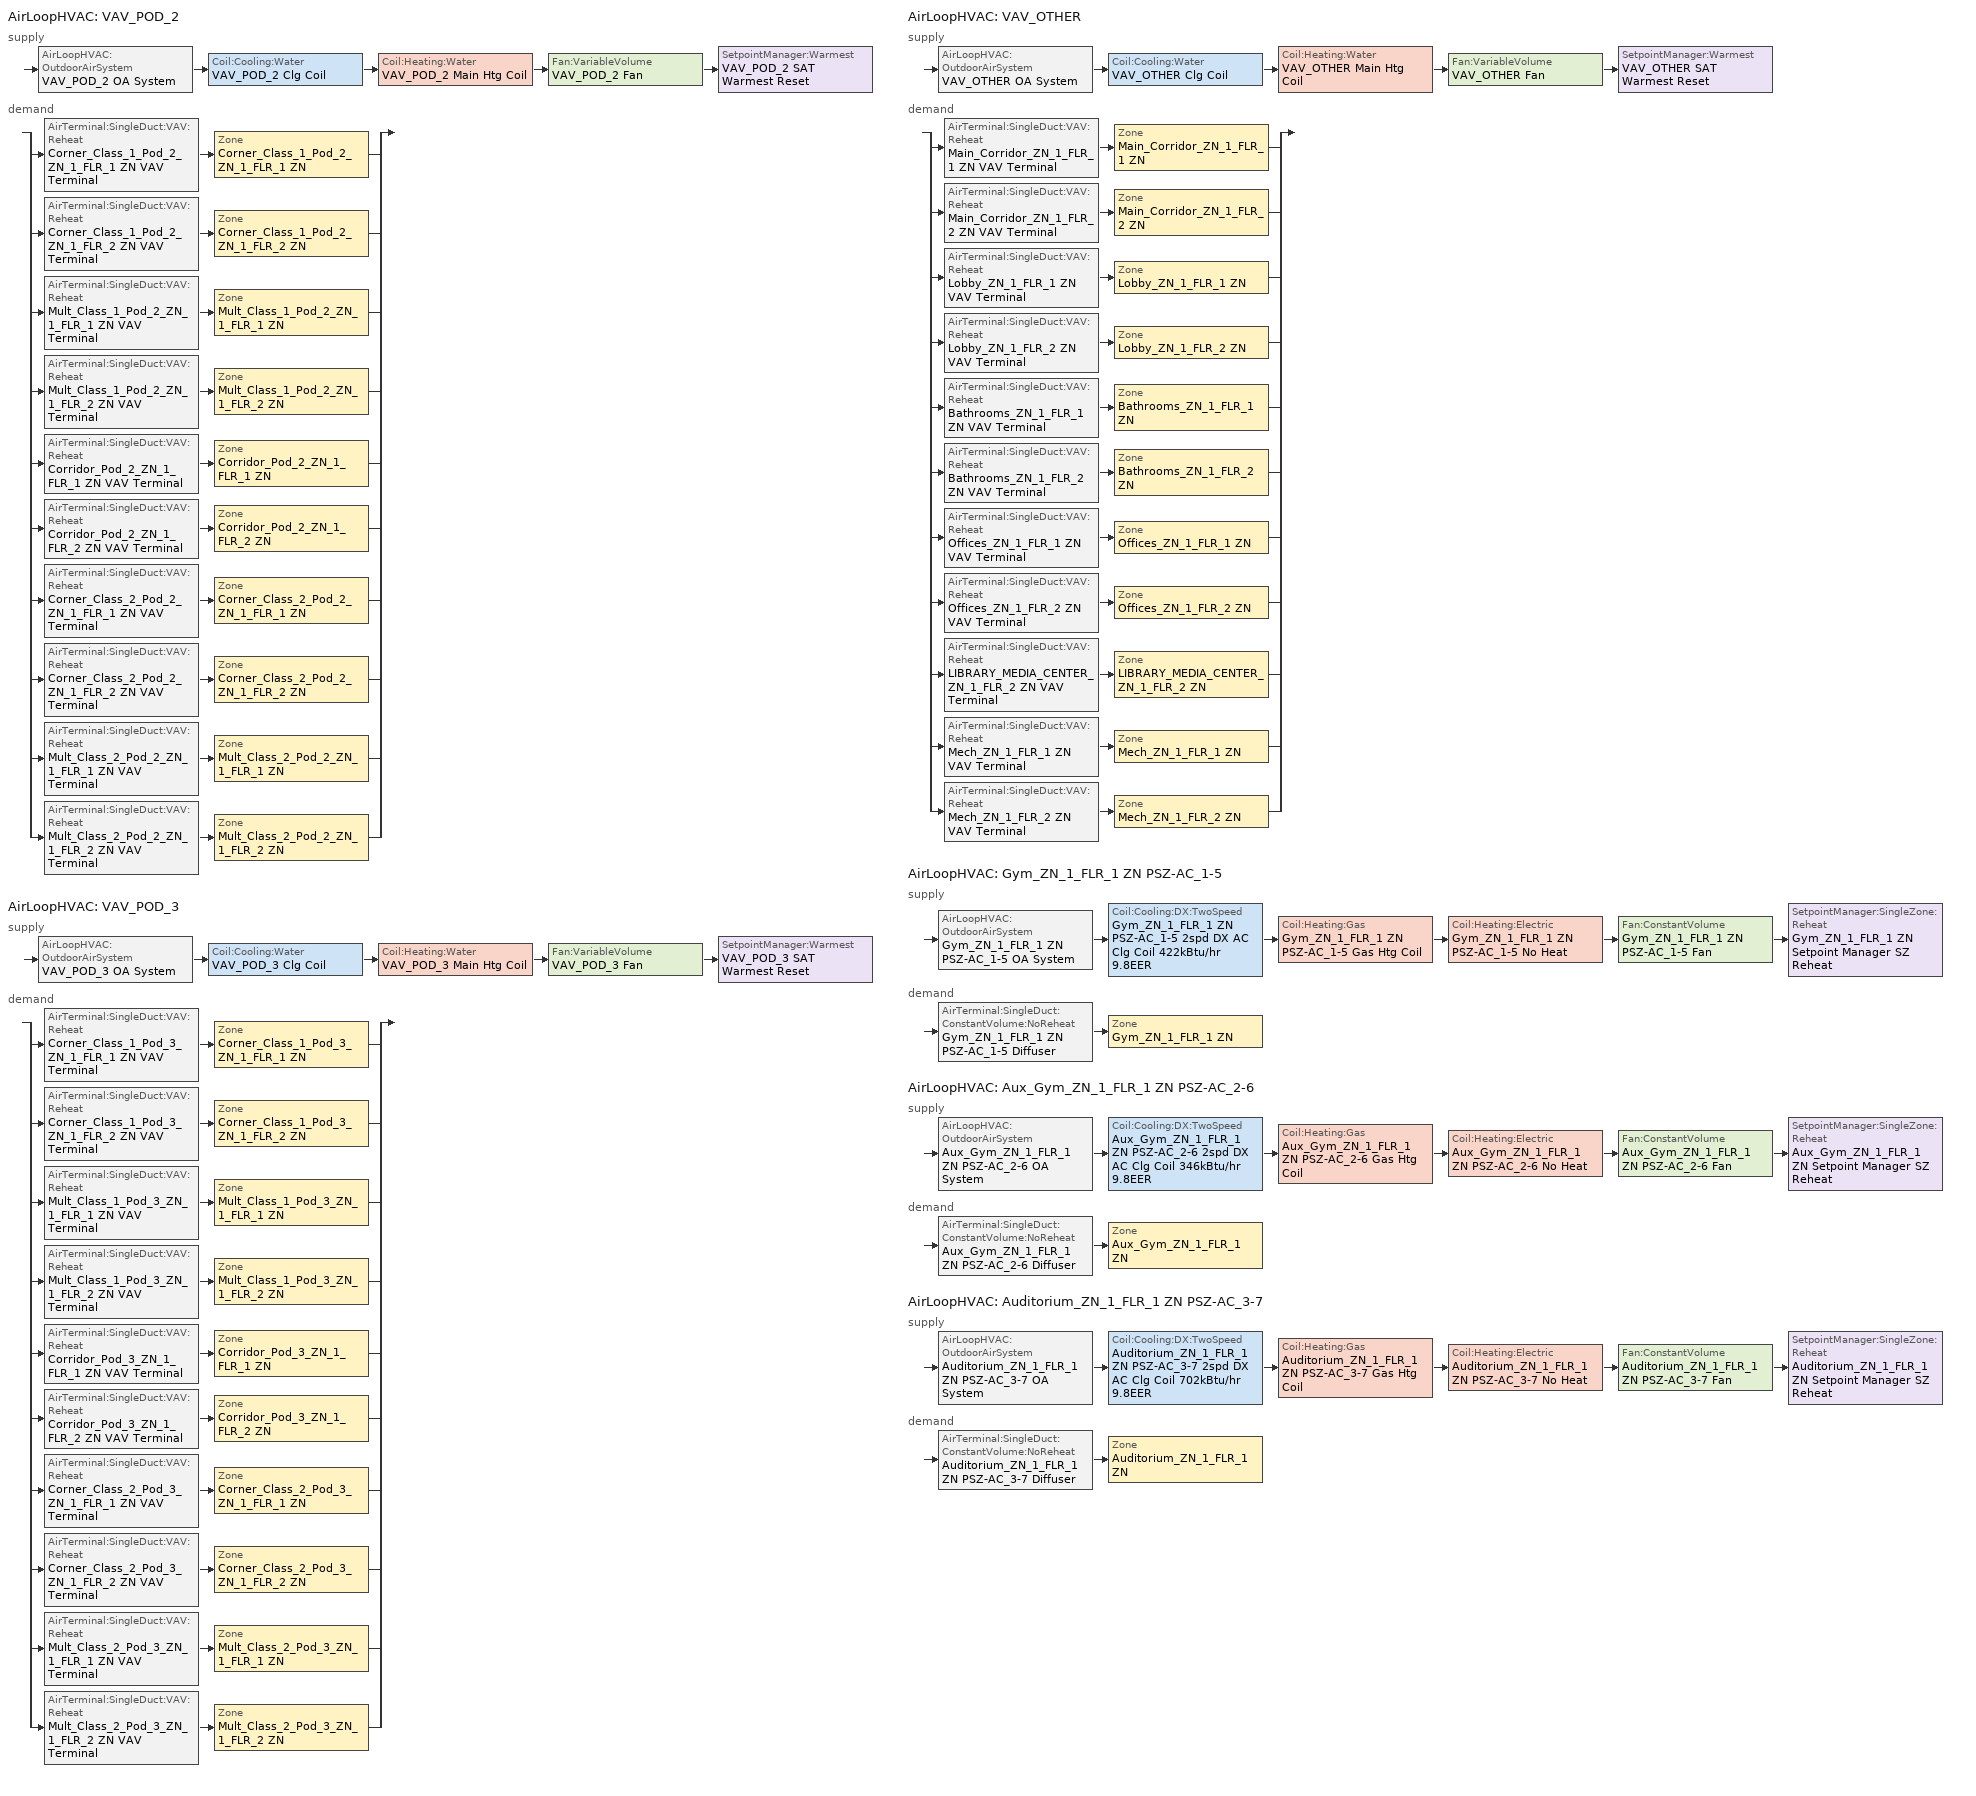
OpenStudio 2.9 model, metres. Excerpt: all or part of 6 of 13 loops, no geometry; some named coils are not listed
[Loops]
AirLoopHVAC 'VAV_POD_2'
 supply: AirLoopHVAC:OutdoorAirSystem 'VAV_POD_2 OA System' > Coil:Cooling:Water 'VAV_POD_2 Clg Coil' > Coil:Heating:Water 'VAV_POD_2 Main Htg Coil' > Fan:VariableVolume 'VAV_POD_2 Fan' > SetpointManager:Warmest 'VAV_POD_2 SAT Warmest Reset'
 demand: split
  | AirTerminal:SingleDuct:VAV:Reheat 'Corner_Class_1_Pod_2_ZN_1_FLR_1 ZN VAV Terminal' > Zone 'Corner_Class_1_Pod_2_ZN_1_FLR_1 ZN'
  | AirTerminal:SingleDuct:VAV:Reheat 'Corner_Class_1_Pod_2_ZN_1_FLR_2 ZN VAV Terminal' > Zone 'Corner_Class_1_Pod_2_ZN_1_FLR_2 ZN'
  | AirTerminal:SingleDuct:VAV:Reheat 'Mult_Class_1_Pod_2_ZN_1_FLR_1 ZN VAV Terminal' > Zone 'Mult_Class_1_Pod_2_ZN_1_FLR_1 ZN'
  | AirTerminal:SingleDuct:VAV:Reheat 'Mult_Class_1_Pod_2_ZN_1_FLR_2 ZN VAV Terminal' > Zone 'Mult_Class_1_Pod_2_ZN_1_FLR_2 ZN'
  | AirTerminal:SingleDuct:VAV:Reheat 'Corridor_Pod_2_ZN_1_FLR_1 ZN VAV Terminal' > Zone 'Corridor_Pod_2_ZN_1_FLR_1 ZN'
  | AirTerminal:SingleDuct:VAV:Reheat 'Corridor_Pod_2_ZN_1_FLR_2 ZN VAV Terminal' > Zone 'Corridor_Pod_2_ZN_1_FLR_2 ZN'
  | AirTerminal:SingleDuct:VAV:Reheat 'Corner_Class_2_Pod_2_ZN_1_FLR_1 ZN VAV Terminal' > Zone 'Corner_Class_2_Pod_2_ZN_1_FLR_1 ZN'
  | AirTerminal:SingleDuct:VAV:Reheat 'Corner_Class_2_Pod_2_ZN_1_FLR_2 ZN VAV Terminal' > Zone 'Corner_Class_2_Pod_2_ZN_1_FLR_2 ZN'
  | AirTerminal:SingleDuct:VAV:Reheat 'Mult_Class_2_Pod_2_ZN_1_FLR_1 ZN VAV Terminal' > Zone 'Mult_Class_2_Pod_2_ZN_1_FLR_1 ZN'
  | AirTerminal:SingleDuct:VAV:Reheat 'Mult_Class_2_Pod_2_ZN_1_FLR_2 ZN VAV Terminal' > Zone 'Mult_Class_2_Pod_2_ZN_1_FLR_2 ZN'
AirLoopHVAC 'VAV_POD_3'
 supply: AirLoopHVAC:OutdoorAirSystem 'VAV_POD_3 OA System' > Coil:Cooling:Water 'VAV_POD_3 Clg Coil' > Coil:Heating:Water 'VAV_POD_3 Main Htg Coil' > Fan:VariableVolume 'VAV_POD_3 Fan' > SetpointManager:Warmest 'VAV_POD_3 SAT Warmest Reset'
 demand: split
  | AirTerminal:SingleDuct:VAV:Reheat 'Corner_Class_1_Pod_3_ZN_1_FLR_1 ZN VAV Terminal' > Zone 'Corner_Class_1_Pod_3_ZN_1_FLR_1 ZN'
  | AirTerminal:SingleDuct:VAV:Reheat 'Corner_Class_1_Pod_3_ZN_1_FLR_2 ZN VAV Terminal' > Zone 'Corner_Class_1_Pod_3_ZN_1_FLR_2 ZN'
  | AirTerminal:SingleDuct:VAV:Reheat 'Mult_Class_1_Pod_3_ZN_1_FLR_1 ZN VAV Terminal' > Zone 'Mult_Class_1_Pod_3_ZN_1_FLR_1 ZN'
  | AirTerminal:SingleDuct:VAV:Reheat 'Mult_Class_1_Pod_3_ZN_1_FLR_2 ZN VAV Terminal' > Zone 'Mult_Class_1_Pod_3_ZN_1_FLR_2 ZN'
  | AirTerminal:SingleDuct:VAV:Reheat 'Corridor_Pod_3_ZN_1_FLR_1 ZN VAV Terminal' > Zone 'Corridor_Pod_3_ZN_1_FLR_1 ZN'
  | AirTerminal:SingleDuct:VAV:Reheat 'Corridor_Pod_3_ZN_1_FLR_2 ZN VAV Terminal' > Zone 'Corridor_Pod_3_ZN_1_FLR_2 ZN'
  | AirTerminal:SingleDuct:VAV:Reheat 'Corner_Class_2_Pod_3_ZN_1_FLR_1 ZN VAV Terminal' > Zone 'Corner_Class_2_Pod_3_ZN_1_FLR_1 ZN'
  | AirTerminal:SingleDuct:VAV:Reheat 'Corner_Class_2_Pod_3_ZN_1_FLR_2 ZN VAV Terminal' > Zone 'Corner_Class_2_Pod_3_ZN_1_FLR_2 ZN'
  | AirTerminal:SingleDuct:VAV:Reheat 'Mult_Class_2_Pod_3_ZN_1_FLR_1 ZN VAV Terminal' > Zone 'Mult_Class_2_Pod_3_ZN_1_FLR_1 ZN'
  | AirTerminal:SingleDuct:VAV:Reheat 'Mult_Class_2_Pod_3_ZN_1_FLR_2 ZN VAV Terminal' > Zone 'Mult_Class_2_Pod_3_ZN_1_FLR_2 ZN'
AirLoopHVAC 'VAV_OTHER'
 supply: AirLoopHVAC:OutdoorAirSystem 'VAV_OTHER OA System' > Coil:Cooling:Water 'VAV_OTHER Clg Coil' > Coil:Heating:Water 'VAV_OTHER Main Htg Coil' > Fan:VariableVolume 'VAV_OTHER Fan' > SetpointManager:Warmest 'VAV_OTHER SAT Warmest Reset'
 demand: split
  | AirTerminal:SingleDuct:VAV:Reheat 'Main_Corridor_ZN_1_FLR_1 ZN VAV Terminal' > Zone 'Main_Corridor_ZN_1_FLR_1 ZN'
  | AirTerminal:SingleDuct:VAV:Reheat 'Main_Corridor_ZN_1_FLR_2 ZN VAV Terminal' > Zone 'Main_Corridor_ZN_1_FLR_2 ZN'
  | AirTerminal:SingleDuct:VAV:Reheat 'Lobby_ZN_1_FLR_1 ZN VAV Terminal' > Zone 'Lobby_ZN_1_FLR_1 ZN'
  | AirTerminal:SingleDuct:VAV:Reheat 'Lobby_ZN_1_FLR_2 ZN VAV Terminal' > Zone 'Lobby_ZN_1_FLR_2 ZN'
  | AirTerminal:SingleDuct:VAV:Reheat 'Bathrooms_ZN_1_FLR_1 ZN VAV Terminal' > Zone 'Bathrooms_ZN_1_FLR_1 ZN'
  | AirTerminal:SingleDuct:VAV:Reheat 'Bathrooms_ZN_1_FLR_2 ZN VAV Terminal' > Zone 'Bathrooms_ZN_1_FLR_2 ZN'
  | AirTerminal:SingleDuct:VAV:Reheat 'Offices_ZN_1_FLR_1 ZN VAV Terminal' > Zone 'Offices_ZN_1_FLR_1 ZN'
  | AirTerminal:SingleDuct:VAV:Reheat 'Offices_ZN_1_FLR_2 ZN VAV Terminal' > Zone 'Offices_ZN_1_FLR_2 ZN'
  | AirTerminal:SingleDuct:VAV:Reheat 'LIBRARY_MEDIA_CENTER_ZN_1_FLR_2 ZN VAV Terminal' > Zone 'LIBRARY_MEDIA_CENTER_ZN_1_FLR_2 ZN'
  | AirTerminal:SingleDuct:VAV:Reheat 'Mech_ZN_1_FLR_1 ZN VAV Terminal' > Zone 'Mech_ZN_1_FLR_1 ZN'
  | AirTerminal:SingleDuct:VAV:Reheat 'Mech_ZN_1_FLR_2 ZN VAV Terminal' > Zone 'Mech_ZN_1_FLR_2 ZN'
AirLoopHVAC 'Gym_ZN_1_FLR_1 ZN PSZ-AC_1-5'
 supply: AirLoopHVAC:OutdoorAirSystem 'Gym_ZN_1_FLR_1 ZN PSZ-AC_1-5 OA System' > Coil:Cooling:DX:TwoSpeed 'Gym_ZN_1_FLR_1 ZN PSZ-AC_1-5 2spd DX AC Clg Coil 422kBtu/hr 9.8EER' > Coil:Heating:Gas 'Gym_ZN_1_FLR_1 ZN PSZ-AC_1-5 Gas Htg Coil' > Coil:Heating:Electric 'Gym_ZN_1_FLR_1 ZN PSZ-AC_1-5 No Heat' > Fan:ConstantVolume 'Gym_ZN_1_FLR_1 ZN PSZ-AC_1-5 Fan' > SetpointManager:SingleZone:Reheat 'Gym_ZN_1_FLR_1 ZN Setpoint Manager SZ Reheat'
 demand: AirTerminal:SingleDuct:ConstantVolume:NoReheat 'Gym_ZN_1_FLR_1 ZN PSZ-AC_1-5 Diffuser' > Zone 'Gym_ZN_1_FLR_1 ZN'
AirLoopHVAC 'Aux_Gym_ZN_1_FLR_1 ZN PSZ-AC_2-6'
 supply: AirLoopHVAC:OutdoorAirSystem 'Aux_Gym_ZN_1_FLR_1 ZN PSZ-AC_2-6 OA System' > Coil:Cooling:DX:TwoSpeed 'Aux_Gym_ZN_1_FLR_1 ZN PSZ-AC_2-6 2spd DX AC Clg Coil 346kBtu/hr 9.8EER' > Coil:Heating:Gas 'Aux_Gym_ZN_1_FLR_1 ZN PSZ-AC_2-6 Gas Htg Coil' > Coil:Heating:Electric 'Aux_Gym_ZN_1_FLR_1 ZN PSZ-AC_2-6 No Heat' > Fan:ConstantVolume 'Aux_Gym_ZN_1_FLR_1 ZN PSZ-AC_2-6 Fan' > SetpointManager:SingleZone:Reheat 'Aux_Gym_ZN_1_FLR_1 ZN Setpoint Manager SZ Reheat'
 demand: AirTerminal:SingleDuct:ConstantVolume:NoReheat 'Aux_Gym_ZN_1_FLR_1 ZN PSZ-AC_2-6 Diffuser' > Zone 'Aux_Gym_ZN_1_FLR_1 ZN'
AirLoopHVAC 'Auditorium_ZN_1_FLR_1 ZN PSZ-AC_3-7'
 supply: AirLoopHVAC:OutdoorAirSystem 'Auditorium_ZN_1_FLR_1 ZN PSZ-AC_3-7 OA System' > Coil:Cooling:DX:TwoSpeed 'Auditorium_ZN_1_FLR_1 ZN PSZ-AC_3-7 2spd DX AC Clg Coil 702kBtu/hr 9.8EER' > Coil:Heating:Gas 'Auditorium_ZN_1_FLR_1 ZN PSZ-AC_3-7 Gas Htg Coil' > Coil:Heating:Electric 'Auditorium_ZN_1_FLR_1 ZN PSZ-AC_3-7 No Heat' > Fan:ConstantVolume 'Auditorium_ZN_1_FLR_1 ZN PSZ-AC_3-7 Fan' > SetpointManager:SingleZone:Reheat 'Auditorium_ZN_1_FLR_1 ZN Setpoint Manager SZ Reheat'
 demand: AirTerminal:SingleDuct:ConstantVolume:NoReheat 'Auditorium_ZN_1_FLR_1 ZN PSZ-AC_3-7 Diffuser' > Zone 'Auditorium_ZN_1_FLR_1 ZN'
[Sizing:Zone] Zone Cooling Design Supply Air Temperature Input Method=SupplyAirTemperature; Zone Cooling Design Supply Air Temperature {C}=12.7778; Zone Cooling Design Supply Air Temperature Difference {deltaC}=11.11; Zone Heating Design Supply Air Temperature Input Method=SupplyAirTemperature; Zone Heating Design Supply Air Temperature Difference {deltaC}=11.11; Zone Cooling Design Supply Air Humidity Ratio {kg-H2O/kg-air}=0.0085; Zone Heating Design Supply Air Humidity Ratio {kg-H2O/kg-air}=0.008; Cooling Design Air Flow Method=DesignDay; Heating Design Air Flow Method=DesignDay; Account for Dedicated Outdoor Air System=No; Dedicated Outdoor Air System Control Strategy=NeutralSupplyAir; Dedicated Outdoor Air Low Setpoint Temperature for Design {C}=autosize; Dedicated Outdoor Air High Setpoint Temperature for Design {C}=autosize
Name | Zone Heating Design Supply Air Temperature {C}
Auditorium_ZN_1_FLR_1 ZN; Aux_Gym_ZN_1_FLR_1 ZN; Gym_ZN_1_FLR_1 ZN | 50
Bathrooms_ZN_1_FLR_1 ZN; Bathrooms_ZN_1_FLR_2 ZN; Corner_Class_1_Pod_2_ZN_1_FLR_1 ZN; Corner_Class_1_Pod_2_ZN_1_FLR_2 ZN; Corner_Class_1_Pod_3_ZN_1_FLR_1 ZN; Corner_Class_1_Pod_3_ZN_1_FLR_2 ZN; Corner_Class_2_Pod_2_ZN_1_FLR_1 ZN; Corner_Class_2_Pod_2_ZN_1_FLR_2 ZN; Corner_Class_2_Pod_3_ZN_1_FLR_1 ZN; Corner_Class_2_Pod_3_ZN_1_FLR_2 ZN; Corridor_Pod_2_ZN_1_FLR_1 ZN; Corridor_Pod_2_ZN_1_FLR_2 ZN; Corridor_Pod_3_ZN_1_FLR_1 ZN; Corridor_Pod_3_ZN_1_FLR_2 ZN; LIBRARY_MEDIA_CENTER_ZN_1_FLR_2 ZN; Lobby_ZN_1_FLR_1 ZN; Lobby_ZN_1_FLR_2 ZN; Main_Corridor_ZN_1_FLR_1 ZN; Main_Corridor_ZN_1_FLR_2 ZN; Mech_ZN_1_FLR_2 ZN; Mult_Class_1_Pod_2_ZN_1_FLR_1 ZN; Mult_Class_1_Pod_2_ZN_1_FLR_2 ZN; Mult_Class_1_Pod_3_ZN_1_FLR_1 ZN; Mult_Class_1_Pod_3_ZN_1_FLR_2 ZN; Mult_Class_2_Pod_2_ZN_1_FLR_1 ZN; Mult_Class_2_Pod_2_ZN_1_FLR_2 ZN; Mult_Class_2_Pod_3_ZN_1_FLR_1 ZN; Mult_Class_2_Pod_3_ZN_1_FLR_2 ZN; Offices_ZN_1_FLR_1 ZN; Offices_ZN_1_FLR_2 ZN | 40
[Zone equipment]
Auditorium_ZN_1_FLR_1 ZN: Auditorium_ZN_1_FLR_1 ZN PSZ-AC_3-7 Diffuser
Aux_Gym_ZN_1_FLR_1 ZN: Aux_Gym_ZN_1_FLR_1 ZN PSZ-AC_2-6 Diffuser
Bathrooms_ZN_1_FLR_1 ZN: Bathrooms_ZN_1_FLR_1 ZN VAV Terminal, Bathrooms_ZN_1_FLR_1 ZN Exhaust Fan
Bathrooms_ZN_1_FLR_2 ZN: Bathrooms_ZN_1_FLR_2 ZN VAV Terminal, Bathrooms_ZN_1_FLR_2 ZN Exhaust Fan
Corner_Class_1_Pod_2_ZN_1_FLR_1 ZN: Corner_Class_1_Pod_2_ZN_1_FLR_1 ZN VAV Terminal
Corner_Class_1_Pod_2_ZN_1_FLR_2 ZN: Corner_Class_1_Pod_2_ZN_1_FLR_2 ZN VAV Terminal
Corner_Class_1_Pod_3_ZN_1_FLR_1 ZN: Corner_Class_1_Pod_3_ZN_1_FLR_1 ZN VAV Terminal
Corner_Class_1_Pod_3_ZN_1_FLR_2 ZN: Corner_Class_1_Pod_3_ZN_1_FLR_2 ZN VAV Terminal
Corner_Class_2_Pod_2_ZN_1_FLR_1 ZN: Corner_Class_2_Pod_2_ZN_1_FLR_1 ZN VAV Terminal
Corner_Class_2_Pod_2_ZN_1_FLR_2 ZN: Corner_Class_2_Pod_2_ZN_1_FLR_2 ZN VAV Terminal
Corner_Class_2_Pod_3_ZN_1_FLR_1 ZN: Corner_Class_2_Pod_3_ZN_1_FLR_1 ZN VAV Terminal
Corner_Class_2_Pod_3_ZN_1_FLR_2 ZN: Corner_Class_2_Pod_3_ZN_1_FLR_2 ZN VAV Terminal
Corridor_Pod_2_ZN_1_FLR_1 ZN: Corridor_Pod_2_ZN_1_FLR_1 ZN VAV Terminal
Corridor_Pod_2_ZN_1_FLR_2 ZN: Corridor_Pod_2_ZN_1_FLR_2 ZN VAV Terminal
Corridor_Pod_3_ZN_1_FLR_1 ZN: Corridor_Pod_3_ZN_1_FLR_1 ZN VAV Terminal
Corridor_Pod_3_ZN_1_FLR_2 ZN: Corridor_Pod_3_ZN_1_FLR_2 ZN VAV Terminal
Gym_ZN_1_FLR_1 ZN: Gym_ZN_1_FLR_1 ZN PSZ-AC_1-5 Diffuser
LIBRARY_MEDIA_CENTER_ZN_1_FLR_2 ZN: LIBRARY_MEDIA_CENTER_ZN_1_FLR_2 ZN VAV Terminal
Lobby_ZN_1_FLR_1 ZN: Lobby_ZN_1_FLR_1 ZN VAV Terminal
Lobby_ZN_1_FLR_2 ZN: Lobby_ZN_1_FLR_2 ZN VAV Terminal
Main_Corridor_ZN_1_FLR_1 ZN: Main_Corridor_ZN_1_FLR_1 ZN VAV Terminal
Main_Corridor_ZN_1_FLR_2 ZN: Main_Corridor_ZN_1_FLR_2 ZN VAV Terminal
Mech_ZN_1_FLR_1 ZN: Mech_ZN_1_FLR_1 ZN VAV Terminal
Mech_ZN_1_FLR_2 ZN: Mech_ZN_1_FLR_2 ZN VAV Terminal
Mult_Class_1_Pod_2_ZN_1_FLR_1 ZN: Mult_Class_1_Pod_2_ZN_1_FLR_1 ZN VAV Terminal
Mult_Class_1_Pod_2_ZN_1_FLR_2 ZN: Mult_Class_1_Pod_2_ZN_1_FLR_2 ZN VAV Terminal
Mult_Class_1_Pod_3_ZN_1_FLR_1 ZN: Mult_Class_1_Pod_3_ZN_1_FLR_1 ZN VAV Terminal
Mult_Class_1_Pod_3_ZN_1_FLR_2 ZN: Mult_Class_1_Pod_3_ZN_1_FLR_2 ZN VAV Terminal
Mult_Class_2_Pod_2_ZN_1_FLR_1 ZN: Mult_Class_2_Pod_2_ZN_1_FLR_1 ZN VAV Terminal
Mult_Class_2_Pod_2_ZN_1_FLR_2 ZN: Mult_Class_2_Pod_2_ZN_1_FLR_2 ZN VAV Terminal
Mult_Class_2_Pod_3_ZN_1_FLR_1 ZN: Mult_Class_2_Pod_3_ZN_1_FLR_1 ZN VAV Terminal
Mult_Class_2_Pod_3_ZN_1_FLR_2 ZN: Mult_Class_2_Pod_3_ZN_1_FLR_2 ZN VAV Terminal
Offices_ZN_1_FLR_1 ZN: Offices_ZN_1_FLR_1 ZN VAV Terminal
Offices_ZN_1_FLR_2 ZN: Offices_ZN_1_FLR_2 ZN VAV Terminal
[AirLoopHVAC] Availability Schedule=SchoolSecondary HVACOperationSchd; Design Supply Air Flow Rate {m3/s}=AutoSize
VAV_POD_2; VAV_POD_3; VAV_OTHER; Gym_ZN_1_FLR_1 ZN PSZ-AC_1-5; Aux_Gym_ZN_1_FLR_1 ZN PSZ-AC_2-6; Auditorium_ZN_1_FLR_1 ZN PSZ-AC_3-7
[Sizing:System] Type of Load to Size On=Sensible; Preheat Design Temperature {C}=7.22222; Preheat Design Humidity Ratio {kg-H2O/kg-Air}=0.008; Precool Design Temperature {C}=12.7778; Precool Design Humidity Ratio {kg-H2O/kg-Air}=0.008; Central Cooling Design Supply Air Temperature {C}=12.7778; Sizing Option=Coincident; 100% Outdoor Air in Cooling=No; 100% Outdoor Air in Heating=No; Central Cooling Design Supply Air Humidity Ratio {kg-H2O/kg-Air}=0.0085; Central Heating Design Supply Air Humidity Ratio {kg-H2O/kg-Air}=0.008; Cooling Design Air Flow Method=DesignDay; Cooling Design Air Flow Rate {m3/s}=0; Heating Design Air Flow Method=DesignDay; Heating Design Air Flow Rate {m3/s}=0; System Outdoor Air Method=ZoneSum; Zone Maximum Outdoor Air Fraction=1; Cooling Supply Air Flow Rate Per Floor Area {m3/s-m2}=0.00996765; Cooling Fraction of Autosized Cooling Supply Air Flow Rate=1; Cooling Supply Air Flow Rate Per Unit Cooling Capacity {m3/s-W}=3.94755e-05; Heating Supply Air Flow Rate Per Floor Area {m3/s-m2}=0.00996765; Heating Fraction of Autosized Heating Supply Air Flow Rate=1; Heating Fraction of Autosized Cooling Supply Air Flow Rate=1; Heating Supply Air Flow Rate Per Unit Heating Capacity {m3/s-W}=3.15882e-05; Cooling Design Capacity Method=CoolingDesignCapacity; Cooling Design Capacity {W}=autosize; Cooling Design Capacity Per Floor Area {W/m2}=234.7; Fraction of Autosized Cooling Design Capacity=1; Heating Design Capacity Method=HeatingDesignCapacity; Heating Design Capacity {W}=autosize; Heating Design Capacity Per Floor Area {W/m2}=157; Fraction of Autosized Heating Design Capacity=1; Central Cooling Capacity Control Method=OnOff
Name | Design Outdoor Air Flow Rate {m3/s} | Central Heating Maximum System Air Flow Ratio | Central Heating Design Supply Air Temperature {C}
VAV_POD_2; VAV_POD_3 | 9.493504 | 0.3 | 12.7778
VAV_OTHER | 4.61027 | 0.3 | 12.7778
Gym_ZN_1_FLR_1 ZN PSZ-AC_1-5; Aux_Gym_ZN_1_FLR_1 ZN PSZ-AC_2-6; Auditorium_ZN_1_FLR_1 ZN PSZ-AC_3-7 | Autosize | 1 | 50
[Fan:VariableVolume] Availability Schedule=Always On Discrete; Fan Total Efficiency=0.61165; Pressure Rise {Pa}=1389.92; Maximum Flow Rate {m3/s}=Autosize; Fan Power Minimum Flow Rate Input Method=Fraction; Fan Power Minimum Flow Fraction=0.25; Fan Power Minimum Air Flow Rate {m3/s}=0; Motor Efficiency=0.941; Motor In Airstream Fraction=1; Fan Power Coefficient 1=0.04076; Fan Power Coefficient 2=0.0881; Fan Power Coefficient 3=-0.0729; Fan Power Coefficient 4=0.9437; Fan Power Coefficient 5=0
VAV_POD_2 Fan; VAV_POD_3 Fan; VAV_OTHER Fan
[Controller:OutdoorAir] Maximum Outdoor Air Flow Rate {m3/s}=Autosize; Economizer Control Type=DifferentialDryBulb; Economizer Control Action Type=ModulateFlow; Lockout Type=NoLockout; Minimum Limit Type=FixedMinimum; Minimum Outdoor Air Schedule=SchoolSecondary MinOA_MotorizedDamper_Sched; High Humidity Control=No; Heat Recovery Bypass Control Type=BypassWhenWithinEconomizerLimits
Name | Minimum Outdoor Air Flow Rate {m3/s} | Controller Mechanical Ventilation
VAV_POD_2 OA Controller | 0 | VAV_POD_2 Vent Controller
VAV_POD_3 OA Controller | 0 | VAV_POD_3 Vent Controller
VAV_OTHER OA Controller | 0 | VAV_OTHER Vent Controller
Gym_ZN_1_FLR_1 ZN PSZ-AC_1-5 OA System Controller | autosize | Controller Mechanical Ventilation 1
Aux_Gym_ZN_1_FLR_1 ZN PSZ-AC_2-6 OA System Controller | autosize | Controller Mechanical Ventilation 2
Auditorium_ZN_1_FLR_1 ZN PSZ-AC_3-7 OA System Controller | 0 | Controller Mechanical Ventilation 3
[Controller:MechanicalVentilation] Availability Schedule=Always On Discrete
Name | System Outdoor Air Method | Demand Controlled Ventilation
VAV_POD_2 Vent Controller; VAV_POD_3 Vent Controller; VAV_OTHER Vent Controller | VentilationRateProcedure
Controller Mechanical Ventilation 1; Controller Mechanical Ventilation 2 | ZoneSum
Controller Mechanical Ventilation 3 | ZoneSum | Yes
[AirLoopHVAC:OutdoorAirSystem]
Name | Controller
VAV_POD_2 OA System | VAV_POD_2 OA Controller
VAV_POD_3 OA System | VAV_POD_3 OA Controller
VAV_OTHER OA System | VAV_OTHER OA Controller
Gym_ZN_1_FLR_1 ZN PSZ-AC_1-5 OA System | Gym_ZN_1_FLR_1 ZN PSZ-AC_1-5 OA System Controller
Aux_Gym_ZN_1_FLR_1 ZN PSZ-AC_2-6 OA System | Aux_Gym_ZN_1_FLR_1 ZN PSZ-AC_2-6 OA System Controller
Auditorium_ZN_1_FLR_1 ZN PSZ-AC_3-7 OA System | Auditorium_ZN_1_FLR_1 ZN PSZ-AC_3-7 OA System Controller
[AirTerminal:SingleDuct:VAV:Reheat] Availability Schedule=Always On Discrete; Maximum Air Flow Rate {m3/s}=AutoSize; Zone Minimum Air Flow Input Method=Constant; Fixed Minimum Air Flow Rate {m3/s}=0; Maximum Hot Water or Steam Flow Rate {m3/s}=AutoSize; Minimum Hot Water or Steam Flow Rate {m3/s}=0; Convergence Tolerance=0.001; Damper Heating Action=ReverseWithLimits; Maximum Flow per Zone Floor Area During Reheat {m3/s-m2}=AutoSize; Maximum Flow Fraction During Reheat=0.5; Maximum Reheat Air Temperature {C}=40; Control For Outdoor Air=No
Name | Constant Minimum Air Flow Fraction | Reheat Coil
Corner_Class_1_Pod_2_ZN_1_FLR_1 ZN VAV Terminal | 0.7 | Corner_Class_1_Pod_2_ZN_1_FLR_1 ZN Reheat Coil
Corner_Class_1_Pod_2_ZN_1_FLR_2 ZN VAV Terminal | 0.7 | Corner_Class_1_Pod_2_ZN_1_FLR_2 ZN Reheat Coil
Mult_Class_1_Pod_2_ZN_1_FLR_1 ZN VAV Terminal | 0.7 | Mult_Class_1_Pod_2_ZN_1_FLR_1 ZN Reheat Coil
Mult_Class_1_Pod_2_ZN_1_FLR_2 ZN VAV Terminal | 0.7 | Mult_Class_1_Pod_2_ZN_1_FLR_2 ZN Reheat Coil
Corridor_Pod_2_ZN_1_FLR_1 ZN VAV Terminal | 0.282351 | Corridor_Pod_2_ZN_1_FLR_1 ZN Reheat Coil
Corridor_Pod_2_ZN_1_FLR_2 ZN VAV Terminal | 0.2 | Corridor_Pod_2_ZN_1_FLR_2 ZN Reheat Coil
Corner_Class_2_Pod_2_ZN_1_FLR_1 ZN VAV Terminal | 0.7 | Corner_Class_2_Pod_2_ZN_1_FLR_1 ZN Reheat Coil
Corner_Class_2_Pod_2_ZN_1_FLR_2 ZN VAV Terminal | 0.7 | Corner_Class_2_Pod_2_ZN_1_FLR_2 ZN Reheat Coil
Mult_Class_2_Pod_2_ZN_1_FLR_1 ZN VAV Terminal | 0.736198 | Mult_Class_2_Pod_2_ZN_1_FLR_1 ZN Reheat Coil
Mult_Class_2_Pod_2_ZN_1_FLR_2 ZN VAV Terminal | 0.7 | Mult_Class_2_Pod_2_ZN_1_FLR_2 ZN Reheat Coil
Corner_Class_1_Pod_3_ZN_1_FLR_1 ZN VAV Terminal | 0.7 | Corner_Class_1_Pod_3_ZN_1_FLR_1 ZN Reheat Coil
Corner_Class_1_Pod_3_ZN_1_FLR_2 ZN VAV Terminal | 0.7 | Corner_Class_1_Pod_3_ZN_1_FLR_2 ZN Reheat Coil
Mult_Class_1_Pod_3_ZN_1_FLR_1 ZN VAV Terminal | 0.702663 | Mult_Class_1_Pod_3_ZN_1_FLR_1 ZN Reheat Coil
Mult_Class_1_Pod_3_ZN_1_FLR_2 ZN VAV Terminal | 0.7 | Mult_Class_1_Pod_3_ZN_1_FLR_2 ZN Reheat Coil
Corridor_Pod_3_ZN_1_FLR_1 ZN VAV Terminal | 0.284212 | Corridor_Pod_3_ZN_1_FLR_1 ZN Reheat Coil
Corridor_Pod_3_ZN_1_FLR_2 ZN VAV Terminal | 0.2 | Corridor_Pod_3_ZN_1_FLR_2 ZN Reheat Coil
Corner_Class_2_Pod_3_ZN_1_FLR_1 ZN VAV Terminal | 0.7 | Corner_Class_2_Pod_3_ZN_1_FLR_1 ZN Reheat Coil
Corner_Class_2_Pod_3_ZN_1_FLR_2 ZN VAV Terminal | 0.7 | Corner_Class_2_Pod_3_ZN_1_FLR_2 ZN Reheat Coil
Mult_Class_2_Pod_3_ZN_1_FLR_1 ZN VAV Terminal | 0.725492 | Mult_Class_2_Pod_3_ZN_1_FLR_1 ZN Reheat Coil
Mult_Class_2_Pod_3_ZN_1_FLR_2 ZN VAV Terminal | 0.7 | Mult_Class_2_Pod_3_ZN_1_FLR_2 ZN Reheat Coil
Main_Corridor_ZN_1_FLR_1 ZN VAV Terminal | 0.413991 | Main_Corridor_ZN_1_FLR_1 ZN Reheat Coil
Main_Corridor_ZN_1_FLR_2 ZN VAV Terminal | 0.247412 | Main_Corridor_ZN_1_FLR_2 ZN Reheat Coil
Lobby_ZN_1_FLR_1 ZN VAV Terminal | 0.330062 | Lobby_ZN_1_FLR_1 ZN Reheat Coil
Lobby_ZN_1_FLR_2 ZN VAV Terminal | 0.204417 | Lobby_ZN_1_FLR_2 ZN Reheat Coil
Bathrooms_ZN_1_FLR_1 ZN VAV Terminal | 0.321862 | Bathrooms_ZN_1_FLR_1 ZN Reheat Coil
Bathrooms_ZN_1_FLR_2 ZN VAV Terminal | 0.203614 | Bathrooms_ZN_1_FLR_2 ZN Reheat Coil
Offices_ZN_1_FLR_1 ZN VAV Terminal | 0.295903 | Offices_ZN_1_FLR_1 ZN Reheat Coil
Offices_ZN_1_FLR_2 ZN VAV Terminal | 0.20641 | Offices_ZN_1_FLR_2 ZN Reheat Coil
LIBRARY_MEDIA_CENTER_ZN_1_FLR_2 ZN VAV Terminal | 0.7 | LIBRARY_MEDIA_CENTER_ZN_1_FLR_2 ZN Reheat Coil
Mech_ZN_1_FLR_1 ZN VAV Terminal | 0.331274 | Mech_ZN_1_FLR_1 ZN Reheat Coil
Mech_ZN_1_FLR_2 ZN VAV Terminal | 0.530768 | Mech_ZN_1_FLR_2 ZN Reheat Coil
[SetpointManager:SingleZone:Reheat] Minimum Supply Air Temperature {C}=12.7778; Maximum Supply Air Temperature {C}=50
Name | Control Zone | Setpoint Node or NodeList
Gym_ZN_1_FLR_1 ZN Setpoint Manager SZ Reheat | Gym_ZN_1_FLR_1 ZN | Gym_ZN_1_FLR_1 ZN PSZ-AC_1-5 Supply Outlet Node
Aux_Gym_ZN_1_FLR_1 ZN Setpoint Manager SZ Reheat | Aux_Gym_ZN_1_FLR_1 ZN | Aux_Gym_ZN_1_FLR_1 ZN PSZ-AC_2-6 Supply Outlet Node
Auditorium_ZN_1_FLR_1 ZN Setpoint Manager SZ Reheat | Auditorium_ZN_1_FLR_1 ZN | Auditorium_ZN_1_FLR_1 ZN PSZ-AC_3-7 Supply Outlet Node
[Fan:ConstantVolume] Availability Schedule=SchoolSecondary HVACOperationSchd; Pressure Rise {Pa}=1018.77; Maximum Flow Rate {m3/s}=AutoSize; Motor In Airstream Fraction=1
Name | Fan Total Efficiency | Motor Efficiency
Gym_ZN_1_FLR_1 ZN PSZ-AC_1-5 Fan; Aux_Gym_ZN_1_FLR_1 ZN PSZ-AC_2-6 Fan | 0.6006 | 0.924
Auditorium_ZN_1_FLR_1 ZN PSZ-AC_3-7 Fan | 0.6045 | 0.93
[Coil:Heating:Gas] Availability Schedule=Always On Discrete; Gas Burner Efficiency=0.8; Nominal Capacity {W}=AutoSize; Parasitic Electric Load {W}=0; Parasitic Gas Load {W}=0
Gym_ZN_1_FLR_1 ZN PSZ-AC_1-5 Gas Htg Coil; Aux_Gym_ZN_1_FLR_1 ZN PSZ-AC_2-6 Gas Htg Coil; Auditorium_ZN_1_FLR_1 ZN PSZ-AC_3-7 Gas Htg Coil
[Coil:Heating:Electric] Availability Schedule=Always Off Discrete; Efficiency=1; Nominal Capacity {W}=0
Gym_ZN_1_FLR_1 ZN PSZ-AC_1-5 No Heat; Aux_Gym_ZN_1_FLR_1 ZN PSZ-AC_2-6 No Heat; Auditorium_ZN_1_FLR_1 ZN PSZ-AC_3-7 No Heat
[Coil:Cooling:DX:TwoSpeed] Availability Schedule=Always On Discrete; Rated High Speed Total Cooling Capacity {W}=Autosize; Rated High Speed Sensible Heat Ratio=Autosize; Rated High Speed COP {W/W}=3.39929; Rated High Speed Air Flow Rate {m3/s}=Autosize; Total Cooling Capacity Function of Temperature Curve=PSZ-AC_CoolCLennoxStandard10Ton_TGA120S2B_CapFT; Total Cooling Capacity Function of Flow Fraction Curve=AHU-1_CoolCStandard10Ton_CapFF; Energy Input Ratio Function of Temperature Curve=PSZ-AC_CoolCStandard10Ton_EIRFT; Energy Input Ratio Function of Flow Fraction Curve=CoolCLennoxStandard10Ton_TGA120S2B_EIRFFF; Part Load Fraction Correlation Curve=PSZ-AC_CoolCLennoxStandard10Ton_TGA120S2B_PLR; Rated Low Speed Total Cooling Capacity {W}=Autosize; Rated Low Speed Sensible Heat Ratio=0.69; Rated Low Speed COP {W/W}=3.39929; Low Speed Total Cooling Capacity Function of Temperature Curve=PSZ-AC_CoolCLennoxStandard10Ton_TGA120S2B_CapFT; Low Speed Energy Input Ratio Function of Temperature Curve=PSZ-AC_CoolCStandard10Ton_EIRFT; Condenser Type=AirCooled; High Speed Evaporative Condenser Effectiveness=0; High Speed Evaporative Condenser Air Flow Rate {m3/s}=Autosize; High Speed Evaporative Condenser Pump Rated Power Consumption {W}=Autosize; Low Speed Evaporative Condenser Effectiveness=0; Low Speed Evaporative Condenser Air Flow Rate {m3/s}=Autosize; Low Speed Evaporative Condenser Pump Rated Power Consumption {W}=Autosize; Basin Heater Capacity {W/K}=10; Basin Heater Setpoint Temperature {C}=2
Gym_ZN_1_FLR_1 ZN PSZ-AC_1-5 2spd DX AC Clg Coil 422kBtu/hr 9.8EER; Aux_Gym_ZN_1_FLR_1 ZN PSZ-AC_2-6 2spd DX AC Clg Coil 346kBtu/hr 9.8EER; Auditorium_ZN_1_FLR_1 ZN PSZ-AC_3-7 2spd DX AC Clg Coil 702kBtu/hr 9.8EER
[AirTerminal:SingleDuct:ConstantVolume:NoReheat] Availability Schedule=Always On Discrete; Maximum Air Flow Rate {m3/s}=AutoSize
Gym_ZN_1_FLR_1 ZN PSZ-AC_1-5 Diffuser; Aux_Gym_ZN_1_FLR_1 ZN PSZ-AC_2-6 Diffuser; Auditorium_ZN_1_FLR_1 ZN PSZ-AC_3-7 Diffuser
[Fan:ZoneExhaust] Availability Schedule=SchoolSecondary Hours_of_operation; Fan Total Efficiency=0.0660786; Pressure Rise {Pa}=124.544; Maximum Flow Rate {m3/s}=0.283168; System Availability Manager Coupling Mode=Decoupled
Bathrooms_ZN_1_FLR_1 ZN Exhaust Fan; Bathrooms_ZN_1_FLR_2 ZN Exhaust Fan
[SetpointManager:Warmest] Control Variable=Temperature; Minimum Setpoint Temperature {C}=12.7778; Maximum Setpoint Temperature {C}=15.5556; Strategy=MaximumTemperature
Name | Setpoint Node or NodeList
VAV_OTHER SAT Warmest Reset | VAV_OTHER Supply Outlet Node
VAV_POD_2 SAT Warmest Reset | VAV_POD_2 Supply Outlet Node
VAV_POD_3 SAT Warmest Reset | VAV_POD_3 Supply Outlet Node
[Schedule:Constant]
Name | Value
Always On Discrete | 1
Always Off Discrete | 0
[Schedule:Ruleset]
Name | Default Day Schedule | Summer Design Day Schedule | Winter Design Day Schedule
SchoolSecondary HVACOperationSchd | SchoolSecondary HVACOperationSchd Default | SchoolSecondary HVACOperationSchd Summer Design Day | SchoolSecondary HVACOperationSchd Winter Design Day
SchoolSecondary MinOA_MotorizedDamper_Sched | SchoolSecondary MinOA_MotorizedDamper_Sched Default | SchoolSecondary MinOA_MotorizedDamper_Sched Summer Design Day | SchoolSecondary MinOA_MotorizedDamper_Sched Winter Design Day
SchoolSecondary Hours_of_operation | SchoolSecondary Hours_of_operation Default | SchoolSecondary Hours_of_operation Summer Design Day | SchoolSecondary Hours_of_operation Winter Design Day
[Schedule:Day]
SchoolSecondary HVACOperationSchd Default; SchoolSecondary MinOA_MotorizedDamper_Sched Default; SchoolSecondary Hours_of_operation Default: 24, 0, 0
SchoolSecondary HVACOperationSchd Winter Design Day; SchoolSecondary HVACOperationSchd Summer Design Day; SchoolSecondary HVACOperationSchd WntrDsn|SmrDsn|Wkdy Day; SchoolSecondary Hours_of_operation Winter Design Day; SchoolSecondary Hours_of_operation Summer Design Day; SchoolSecondary Hours_of_operation WntrDsn|SmrDsn|Wkdy Day: 7, 0, 0, 21, 0, 1, 24, 0, 0
SchoolSecondary MinOA_MotorizedDamper_Sched Winter Design Day; SchoolSecondary MinOA_MotorizedDamper_Sched Summer Design Day; SchoolSecondary MinOA_MotorizedDamper_Sched WntrDsn|SmrDsn|Wkdy Day: 8, 0, 0, 21, 0, 1, 24, 0, 0
[Schedule:Rule] Rule Order=0; Apply Monday=Yes; Apply Tuesday=Yes; Apply Wednesday=Yes; Apply Thursday=Yes; Apply Friday=Yes; Date Specification Type=DateRange; Start Month=1; Start Day=1; End Month=12; End Day=31
Name | Schedule Ruleset | Day Schedule
Schedule Rule 92 | SchoolSecondary HVACOperationSchd | SchoolSecondary HVACOperationSchd WntrDsn|SmrDsn|Wkdy Day
Schedule Rule 93 | SchoolSecondary MinOA_MotorizedDamper_Sched | SchoolSecondary MinOA_MotorizedDamper_Sched WntrDsn|SmrDsn|Wkdy Day
Schedule Rule 104 | SchoolSecondary Hours_of_operation | SchoolSecondary Hours_of_operation WntrDsn|SmrDsn|Wkdy Day
[Curve:Biquadratic] Minimum Value of x=17; Maximum Value of x=22; Minimum Value of y=29; Maximum Value of y=46
Name | Coefficient1 Constant | Coefficient2 x | Coefficient3 x**2 | Coefficient4 y | Coefficient5 y**2 | Coefficient6 x*y
PSZ-AC_CoolCLennoxStandard10Ton_TGA120S2B_CapFT | 0.42415 | 0.04426 | -0.00042 | 0.00333 | -8e-05 | -0.00021
PSZ-AC_CoolCStandard10Ton_EIRFT | 1.23649 | -0.02431 | 0.00057 | -0.01434 | 0.00063 | -0.00038
[Curve:Quadratic]
Name | Coefficient1 Constant | Coefficient2 x | Coefficient3 x**2 | Minimum Value of x | Maximum Value of x
AHU-1_CoolCStandard10Ton_CapFF | 0.77136 | 0.34053 | -0.11088 | 0.75918 | 1.13877
CoolCLennoxStandard10Ton_TGA120S2B_EIRFFF | 1.2055 | -0.32953 | 0.12308 | 0.75918 | 1.13877
PSZ-AC_CoolCLennoxStandard10Ton_TGA120S2B_PLR | 0.771 | 0.229 | 0 | 0 | 1
